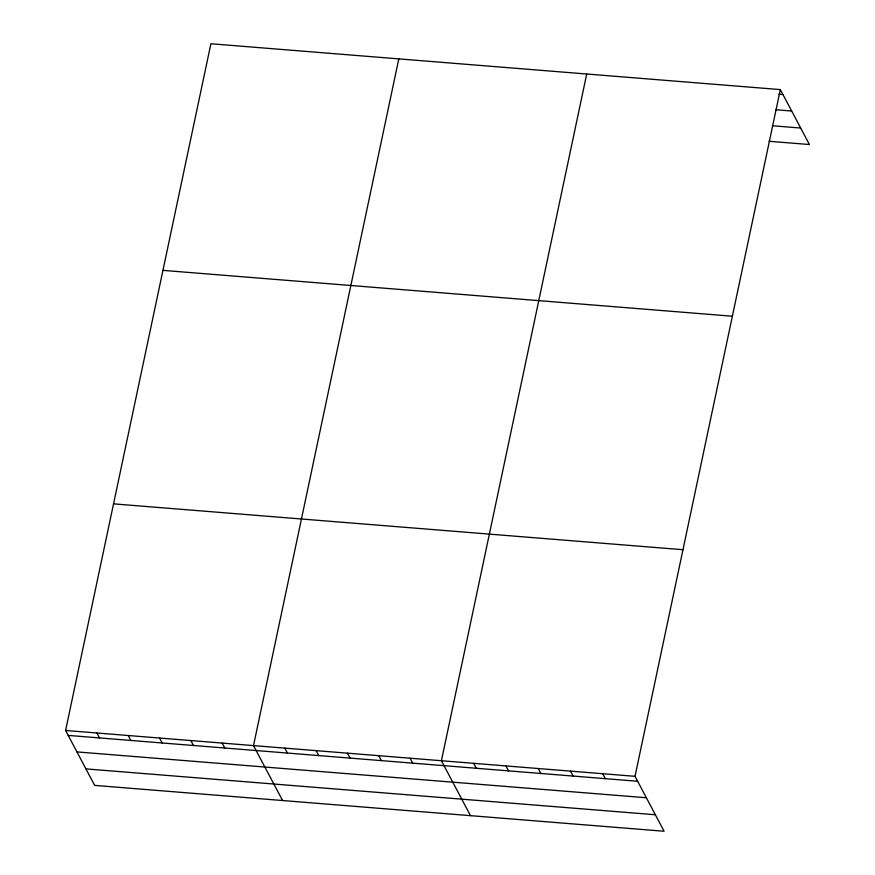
<?xml version="1.0" encoding="UTF-8"?>
<svg xmlns="http://www.w3.org/2000/svg" width="875" height="875" viewBox="0 0 875 875"><rect width="100%" height="100%" fill="white"/><g stroke="black" fill="none" stroke-linecap="round" stroke-linejoin="round"><path stroke-width="1.31" d="M780.325 89.6L635.02 776.322L664.103 831.25L94.675 785.4L65.592 730.472L210.897 43.75L780.325 89.6L809.408 144.528L769.07 141.28M398.803 58.877L253.509 745.598L282.592 800.527M586.72 74.014L441.416 760.736L470.498 815.664M778.903 94.216L782.939 94.544M775.534 109.736L791.667 111.037M772.439 125.759L800.669 128.034M162.947 270.364L732.375 316.225M113.542 503.858L682.97 549.708M65.592 730.472L635.02 776.322M68.206 735.405L637.634 781.266M76.945 751.909L646.373 797.759M85.947 768.895L655.364 814.756M602.755 773.73L605.369 778.662M570.489 771.127L573.103 776.07M538.223 768.534L540.837 773.467M505.947 765.931L508.561 770.875M473.681 763.339L476.295 768.272M410.102 758.209L412.716 763.153M378.777 755.694L381.391 760.627M347.463 753.167L350.077 758.111M316.138 750.652L318.762 755.584M284.823 748.125L287.438 753.069M222.184 743.083L224.798 748.016M190.87 740.556L193.484 745.5M159.556 738.041L162.17 742.973M128.231 735.514L130.845 740.458M96.917 732.998L99.531 737.931"/></g></svg>
